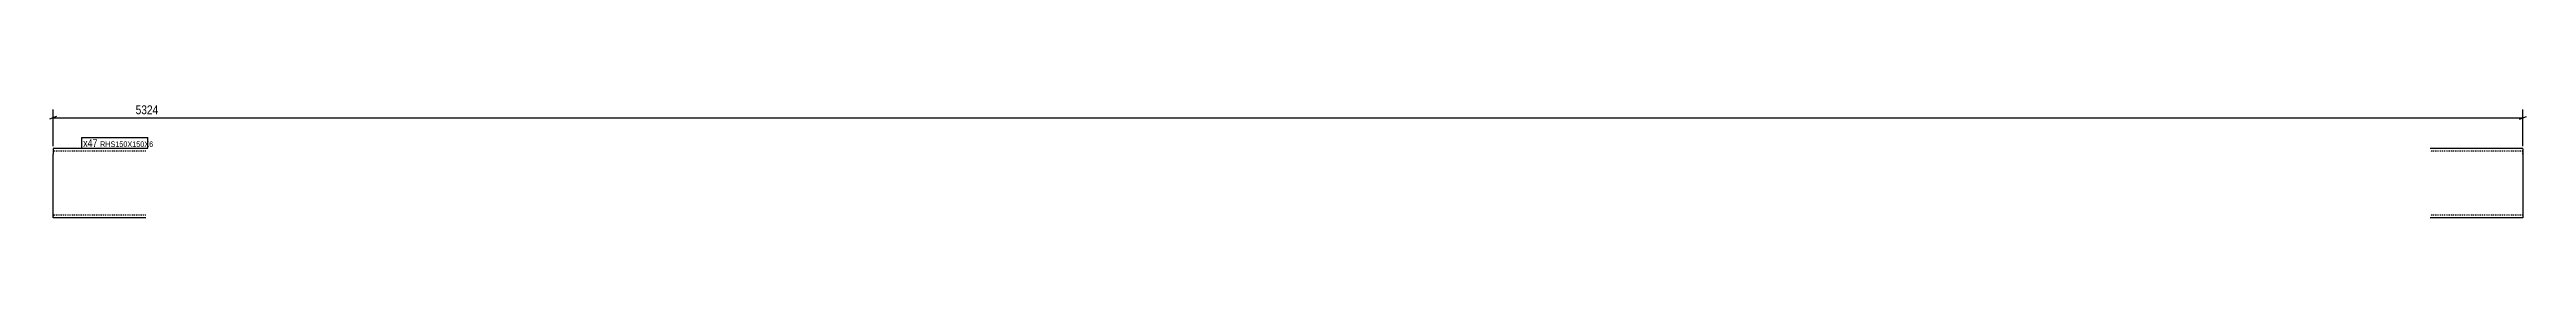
# Model space of a CAD drawing. Header units: millimetres. Extents: x 15 to 5354, y 15 to 263.
import ezdxf

# ---------------------------------------------------------------- set-up
doc = ezdxf.new("R2010")
doc.units = ezdxf.units.MM
doc.linetypes.add('DXK_LINE_DOT2', pattern=[3.9198, 1.9599, -1.9599])
for name, color, linetype in [('MÅLSÆTNING', 7, 'Continuous'), ('STÅL', 7, 'Continuous'), ('TEKST', 7, 'Continuous')]:
    doc.layers.add(name, color=color, linetype=linetype)
doc.styles.add('Arial Narrow', font='ARIALN.TTF', dxfattribs={"height": 0.2})

msp = doc.modelspace()

# ---------------------------------------------------------------- linework, layer by layer
at = {"layer": 'MÅLSÆTNING', "color": 7, "linetype": 'Continuous'}
for p, q in [((30, 234.6), (15, 228.6)), ((22.5, 170), (22.5, 249.3)), ((22.5, 231.6), (5346.5, 231.6)), ((5339, 228.6), (5354, 234.6)), ((5346.5, 170), (5346.5, 249.3))]:
    msp.add_line(p, q, dxfattribs=at)
at = {"layer": 'STÅL', "color": 2, "linetype": 'Continuous'}
for p, q in [((22.5, 165), (22.5, 153)), ((222.5, 165), (22.5, 165)), ((5346.5, 165), (5146.5, 165)), ((5346.5, 164.1), (5346.5, 165)), ((5346.5, 164.1), (5346.5, 153)), ((22.5, 22.4), (22.5, 153)), ((5346.5, 153), (5346.5, 27)), ((22.5, 15.9), (22.5, 22.4)), ((22.5, 15), (22.5, 15.9)), ((222.5, 15), (22.5, 15)), ((5346.5, 15), (5146.5, 15)), ((5346.5, 27), (5346.5, 15))]:
    msp.add_line(p, q, dxfattribs=at)
at = {"layer": 'STÅL', "color": 7, "linetype": 'DXK_LINE_DOT2'}
for p, q in [((5346.5, 153), (5346.5, 161.5)), ((222.5, 159), (22.5, 159)), ((5346.5, 159), (5146.5, 159)), ((22.5, 22.4), (22.5, 21.5)), ((22.5, 21), (22.5, 21.5)), ((222.5, 21), (22.5, 21)), ((22.5, 21), (22.5, 18.5)), ((5346.5, 21), (5146.5, 21)), ((5346.5, 21), (5346.5, 21.5))]:
    msp.add_line(p, q, dxfattribs=at)

# ---------------------------------------------------------------- next in the draw order: wipeouts: each hides what was drawn before it
at = {"color": 0}
for points, layer in [([(5172.4, 235.3), (5172.4, 263.3), (196.6, 263.3), (196.6, 235.3)], 'MÅLSÆTNING'), ([(118.4, 168.5), (118.4, 186), (87.5, 186), (87.5, 168.5)], 'TEKST')]:
    msp.add_wipeout(points, dxfattribs=at).dxf.layer = layer

# ---------------------------------------------------------------- next in the draw order: texts
at = {"layer": 'MÅLSÆTNING', "color": 3, "style": 'Arial Narrow'}
msp.add_text('5324', height=19.09, dxfattribs=at).set_placement((200.6, 239.3))

# ---------------------------------------------------------------- next in the draw order: wipeouts: each hides what was drawn before it
at = {"color": 0}
msp.add_wipeout([(118.4, 168.5), (118.4, 186), (87.5, 186), (87.5, 168.5)], dxfattribs=at).dxf.layer = 'TEKST'

# ---------------------------------------------------------------- next in the draw order: linework, layer by layer
at = {"layer": 'TEKST', "color": 7, "linetype": 'Continuous'}
msp.add_line((84.5, 165.5), (84.5, 189), dxfattribs=at)

# ---------------------------------------------------------------- next in the draw order: wipeouts: each hides what was drawn before it
at = {"color": 0}
msp.add_wipeout([(224.2, 168.5), (224.2, 181), (123.7, 181), (123.7, 168.5)], dxfattribs=at).dxf.layer = 'TEKST'

# ---------------------------------------------------------------- next in the draw order: wipeouts: each hides what was drawn before it
msp.add_wipeout([(224.2, 168.5), (224.2, 181), (123.7, 181), (123.7, 168.5)], dxfattribs=at).dxf.layer = 'TEKST'

# ---------------------------------------------------------------- next in the draw order: linework, layer by layer
at = {"layer": 'TEKST', "color": 7, "linetype": 'Continuous'}
for p, q in [((84.5, 189), (227.2, 189)), ((84.5, 165.5), (227.2, 165.5)), ((227.2, 165.5), (227.2, 189))]:
    msp.add_line(p, q, dxfattribs=at)

# ---------------------------------------------------------------- next in the draw order: texts
at = {"layer": 'TEKST', "color": 3, "style": 'Arial Narrow'}
for s, height, p in [('x47', 16.7, (87.5, 168.5)), ('RHS150X150X6', 11.93, (123.7, 168.5))]:
    msp.add_text(s, height=height, dxfattribs=at).set_placement(p)

doc.saveas('drawing.dxf')
